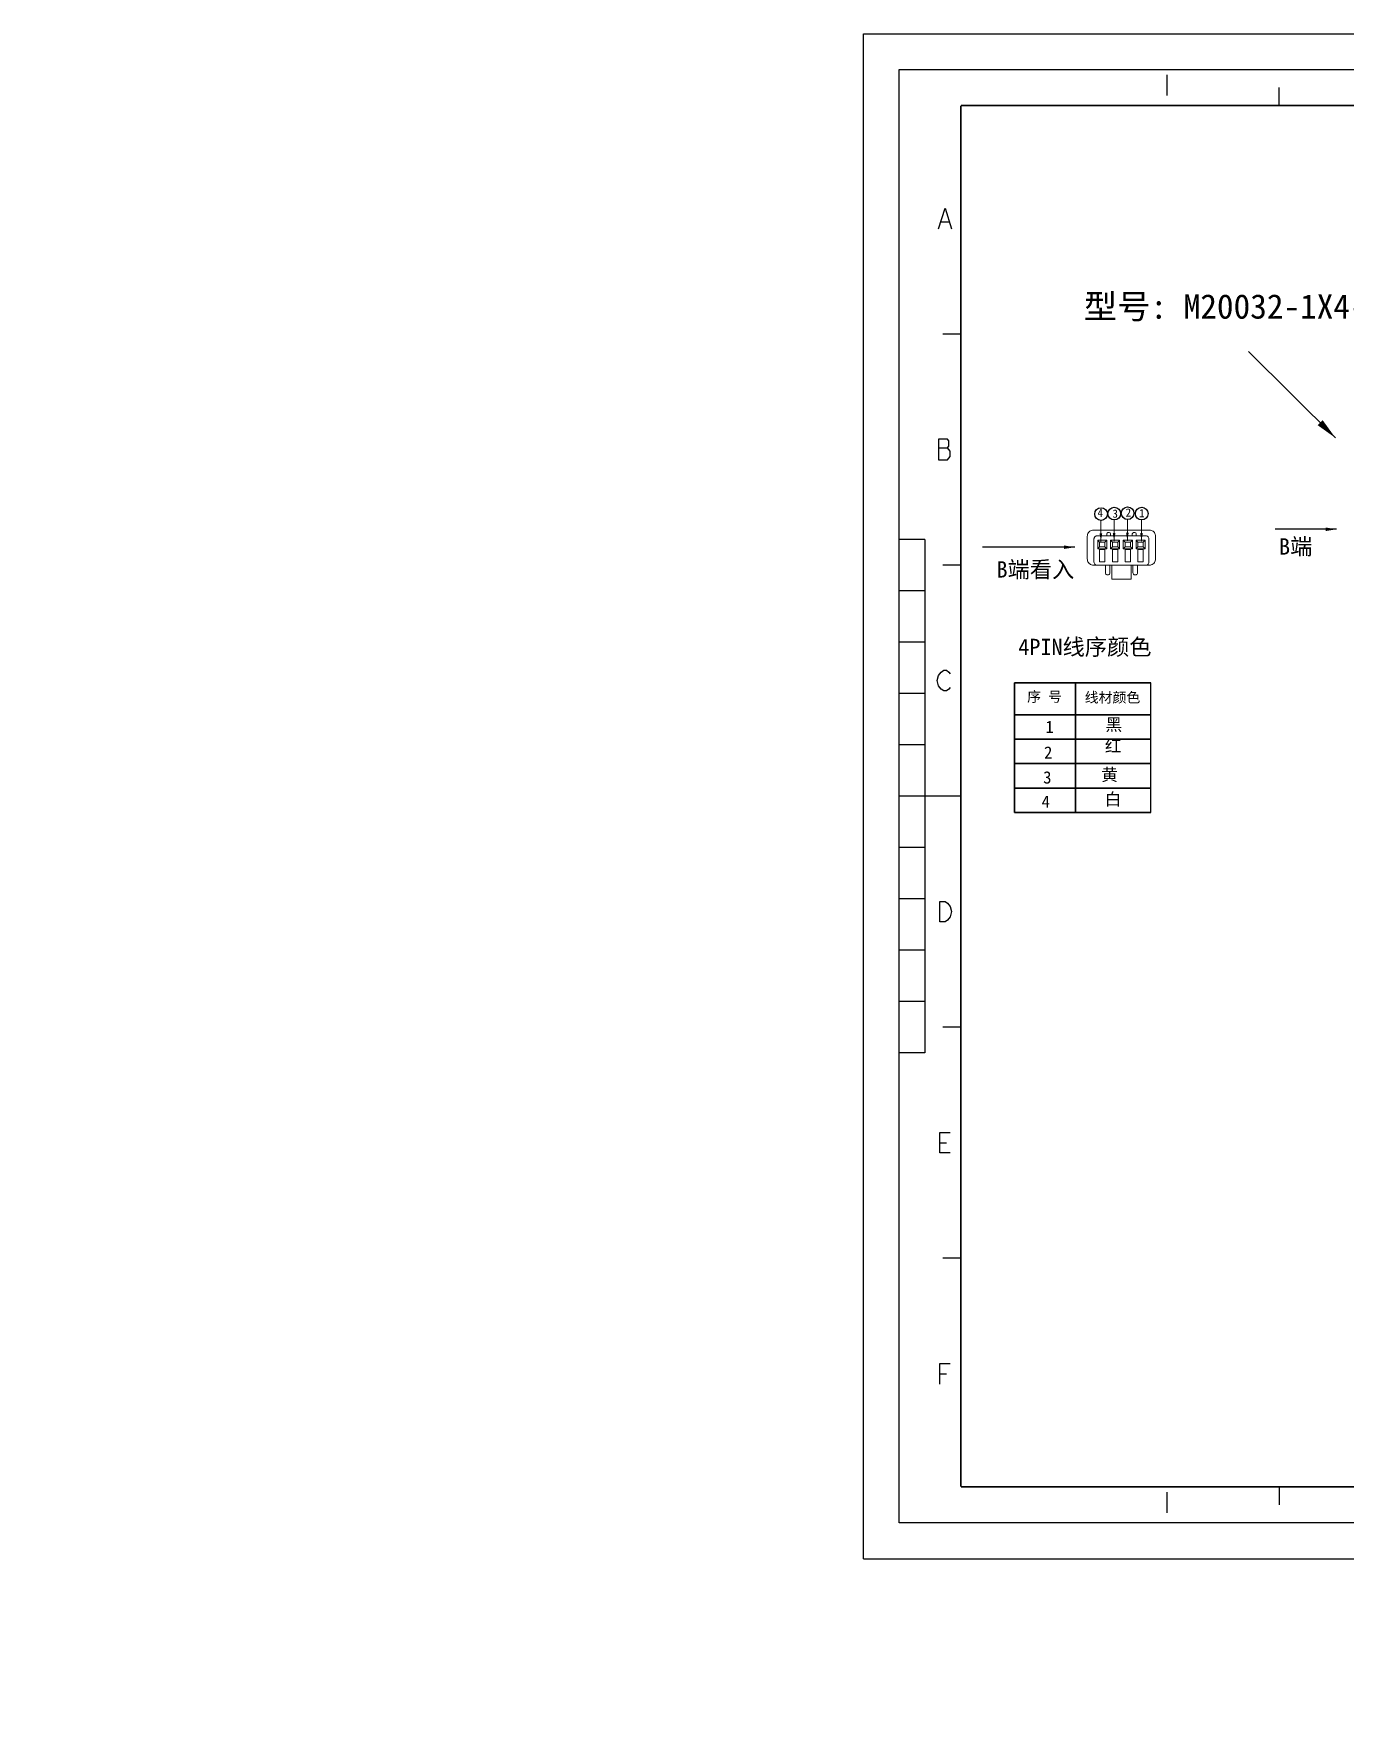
# Model space of a CAD drawing. Header units: inches. Extents: x 2445 to 3723, y -1408 to 1850.
# Drawn here: x 2445 to 2928, y 1230 to 1850 of the extents above; entities that cross this region are included whole.
import ezdxf
from ezdxf.enums import TextEntityAlignment as Align

# ---------------------------------------------------------------- set-up
doc = ezdxf.new("R2010")
doc.units = ezdxf.units.IN
doc.header["$LTSCALE"] = 0.4
doc.header["$MEASUREMENT"] = 0
doc.linetypes.add('ACAD_ISO02W100', pattern=[15, 12, -3])
doc.linetypes.add('CENTERX2', pattern=[4, 2.5, -0.5, 0.5, -0.5])
doc.layers.add('CENTER', color=1, linetype='CENTERX2')
doc.layers.add('dim', color=4, linetype='Continuous')
doc.layers.add('尺寸层', color=6, linetype='Continuous', lineweight=13)
doc.styles.add('BZ', font='simplex.shx')
doc.styles.add('CHINESE', font='', dxfattribs={"height": 3})
doc.styles.add('LABLE', font='', dxfattribs={"height": 2})
doc.styles.get("Standard").update_dxf_attribs({"font": '', "height": 2.5})
doc.styles.get('CHINESE').set_extended_font_data('SimSun')
doc.styles.get('LABLE').set_extended_font_data('SimSun')
doc.styles.get('Standard').set_extended_font_data('SimSun')
doc.dimstyles.new('ISO-25', dxfattribs={"dimtxt": 2.5, "dimasz": 2.5, "dimexe": 1.25, "dimexo": 0.625, "dimtad": 1, "dimtxsty": 'Standard', "dimcen": 2.5, "dimadec": 0, "dimazin": 0, "dimtfac": 1, "dimtmove": 0, "dimatfit": 3, "dimfxl": 0, "dimarcsym": 0})
doc.dimstyles.new('LINE', dxfattribs={"dimtxt": 1, "dimasz": 1.5, "dimexe": 1.25, "dimexo": 0.625, "dimtad": 1, "dimdec": 3, "dimlfac": 0.5, "dimdsep": 46, "dimtxsty": 'BZ', "dimcen": 2, "dimadec": 3, "dimazin": 0, "dimtp": 0.03, "dimtm": 1e-09, "dimtfac": 0.6, "dimtdec": 3, "dimtmove": 0, "dimatfit": 3, "dimfxl": 0, "dimlwd": -1, "dimarcsym": 0})
doc.dimstyles.get("Standard").update_dxf_attribs({"dimtxt": 10, "dimasz": 8, "dimexe": 1, "dimexo": 1, "dimgap": 0.5, "dimtad": 1, "dimzin": 0, "dimdsep": 46, "dimtxsty": 'Standard', "dimcen": 0, "dimadec": 0, "dimazin": 0, "dimtp": 0.1, "dimtm": 0.1, "dimtfac": 0.71, "dimtmove": 0, "dimatfit": 2, "dimfxl": 0, "dimtolj": 1, "dimtzin": 0, "dimarcsym": 0})

# ---------------------------------------------------------------- blocks, each defined once
blk = doc.blocks.new('A42')
at = {"layer": 'CENTER', "color": 7, "linetype": 'Continuous'}
for p, q in [((-8.27, -15.09), (-8.27, 133.41)), ((-8.27, 133.41), (201.73, 133.41)), ((-8.27, -15.09), (201.73, -15.09))]:
    blk.add_line(p, q, dxfattribs=at)
at = {"layer": 'CENTER', "color": 5, "linetype": 'Continuous'}
for p, q in [((-4.77, -11.59), (-4.77, 129.91)), ((-4.77, 129.91), (198.23, 129.91)), ((21.29, 129.39), (21.29, 127.39)), ((32.23, 126.41), (32.23, 128.16)), ((-0.69, 115.08), (0.06, 115.08)), ((1.23, 104.16), (-0.52, 104.16)), ((-0.94, 93.08), (-0.07, 93.08)), ((-2.27, 84.16), (-4.77, 84.16)), ((-2.27, 84.16), (-2.27, 34.16)), ((1.23, 81.66), (-0.52, 81.66)), ((-2.27, 79.16), (-4.77, 79.16)), ((-2.27, 74.16), (-4.77, 74.16)), ((-2.27, 69.16), (-4.77, 69.16)), ((-2.27, 64.16), (-4.77, 64.16)), ((1.23, 59.16), (-4.77, 59.16)), ((-2.27, 54.16), (-4.77, 54.16)), ((-2.27, 49.16), (-4.77, 49.16)), ((-2.27, 44.16), (-4.77, 44.16)), ((-2.27, 39.16), (-4.77, 39.16)), ((1.23, 36.66), (-0.52, 36.66)), ((-2.27, 34.16), (-4.77, 34.16)), ((-0.82, 25.42), (-0.19, 25.42)), ((1.23, 14.16), (-0.52, 14.16)), ((-0.82, 2.92), (-0.19, 2.92)), ((32.23, -8.09), (32.23, -9.84)), ((21.29, -8.61), (21.29, -10.61)), ((198.23, -11.59), (-4.77, -11.59))]:
    blk.add_line(p, q, dxfattribs=at)
at = {"layer": 'CENTER', "color": 7, "linetype": 'Continuous', "const_width": 0.15}
for points in [[(1.23, 126.41), (1.23, -8.09)], [(194.98, 126.41), (1.23, 126.41)], [(1.23, -8.09), (198.23, -8.09)]]:
    blk.add_lwpolyline(points, dxfattribs=at)
at = {"layer": 'CENTER', "color": 5, "linetype": 'Continuous'}
for points in [[(-0.94, 114.42), (-0.32, 116.42), (0.31, 114.42)], [(-0.94, 93.92), (-0.94, 91.92), (-0.07, 91.92)], [(0.18, 92.75), (-0.07, 93.08), (0.06, 93.25), (0.06, 93.75), (-0.07, 93.92), (-0.94, 93.92)], [(-0.07, 91.92), (0.18, 92.25), (0.18, 92.75)], [(0.18, 69.75), (0.06, 69.58), (-0.19, 69.42), (-0.44, 69.42), (-0.69, 69.58), (-0.82, 69.75), (-0.94, 69.92), (-1.07, 70.42), (-0.94, 70.92), (-0.82, 71.08), (-0.69, 71.25), (-0.44, 71.42), (-0.19, 71.42), (0.06, 71.25), (0.18, 71.08)], [(-0.82, 48.92), (-0.32, 48.92), (-0.07, 48.75), (0.06, 48.58), (0.18, 48.42), (0.31, 47.92), (0.18, 47.42), (0.06, 47.25), (-0.07, 47.08), (-0.32, 46.92), (-0.82, 46.92), (-0.82, 48.92)], [(0.18, 24.42), (-0.82, 24.42), (-0.82, 26.42), (0.18, 26.42)], [(-0.82, 1.92), (-0.82, 3.92), (0.18, 3.92)]]:
    blk.add_lwpolyline(points, dxfattribs=at)

msp = doc.modelspace()

# ---------------------------------------------------------------- linework, layer by layer
at = {"color": 7, "lineweight": 35, "ltscale": 5}
for p, q in [((2806.56, 1563.456), (2806.56, 1611.173)), ((2806.56, 1611.173), (2856.77, 1611.173)), ((2828.941, 1611.173), (2828.941, 1563.456)), ((2856.77, 1599.456), (2806.56, 1599.456)), ((2856.77, 1590.456), (2806.56, 1590.456)), ((2856.77, 1581.456), (2806.56, 1581.456)), ((2856.77, 1572.456), (2806.56, 1572.456)), ((2856.77, 1563.456), (2806.56, 1563.456))]:
    msp.add_line(p, q, dxfattribs=at)
at = {"ltscale": 5}
msp.add_line((2856.77, 1563.456), (2856.77, 1611.173), dxfattribs=at)
at = {"color": 0, "lineweight": 0}
for points in [[(2833.296, 1665.083), (2833.339, 1665.486), (2833.429, 1665.84), (2833.57, 1666.171), (2833.758, 1666.472), (2833.989, 1666.741), (2834.257, 1666.971), (2834.559, 1667.159), (2834.889, 1667.301), (2835.244, 1667.391), (2835.646, 1667.433)], [(2835.646, 1667.433), (2856.135, 1667.433)], [(2856.135, 1667.433), (2856.537, 1667.391), (2856.89, 1667.306), (2857.22, 1667.166), (2857.522, 1666.976), (2857.792, 1666.742), (2858.024, 1666.47), (2858.213, 1666.166), (2858.354, 1665.836), (2858.442, 1665.486), (2858.485, 1665.083)], [(2833.296, 1665.083), (2833.296, 1656.85)], [(2833.296, 1660.956), (2833.296, 1656.85)], [(2835.773, 1655.664), (2835.773, 1664.131), (2835.798, 1664.354), (2835.844, 1664.547), (2835.912, 1664.714), (2836.004, 1664.857), (2836.121, 1664.982), (2836.265, 1665.09), (2836.438, 1665.186), (2836.641, 1665.274), (2836.937, 1665.316)], [(2854.844, 1665.316), (2836.937, 1665.316)], [(2840.514, 1663.665), (2837.149, 1663.665)], [(2837.149, 1663.665), (2837.149, 1660.533)], [(2837.847, 1662.967), (2837.149, 1663.665)], [(2837.847, 1661.231), (2837.149, 1660.533)], [(2839.816, 1662.967), (2837.847, 1662.967)], [(2837.847, 1662.967), (2837.847, 1661.231)], [(2839.816, 1661.231), (2837.847, 1661.231)], [(2839.816, 1662.967), (2840.514, 1663.665)], [(2839.816, 1662.967), (2839.816, 1661.231)], [(2839.816, 1661.231), (2840.514, 1660.533)], [(2840.472, 1666.015), (2840.514, 1666.205), (2840.62, 1666.353), (2840.768, 1666.459), (2840.937, 1666.502)], [(2840.472, 1665.316), (2840.472, 1666.015)], [(2840.514, 1663.665), (2840.514, 1660.533)], [(2840.937, 1666.502), (2841.424, 1666.502), (2841.594, 1666.459), (2841.742, 1666.353), (2841.848, 1666.205), (2841.89, 1666.015)], [(2845.213, 1663.665), (2841.848, 1663.665)], [(2841.848, 1663.665), (2841.848, 1660.533), (2842.567, 1661.231)], [(2842.567, 1662.967), (2841.848, 1663.665)], [(2841.89, 1665.316), (2841.89, 1666.015)], [(2844.515, 1662.967), (2842.567, 1662.967)], [(2842.567, 1662.967), (2842.567, 1661.231)], [(2844.515, 1661.231), (2842.567, 1661.231)], [(2844.515, 1662.967), (2845.213, 1663.665)], [(2844.515, 1662.967), (2844.515, 1661.231)], [(2844.515, 1661.231), (2845.213, 1660.533)], [(2845.213, 1663.665), (2845.213, 1660.533)], [(2849.933, 1663.665), (2846.568, 1663.665)], [(2846.568, 1663.665), (2846.568, 1660.533), (2847.266, 1661.231)], [(2847.266, 1662.967), (2846.568, 1663.665)], [(2849.214, 1662.967), (2847.266, 1662.967)], [(2847.266, 1662.967), (2847.266, 1661.231)], [(2849.214, 1661.231), (2847.266, 1661.231)], [(2849.214, 1662.967), (2849.933, 1663.665)], [(2849.214, 1662.967), (2849.214, 1661.231)], [(2849.214, 1661.231), (2849.933, 1660.533)], [(2849.891, 1666.015), (2849.933, 1666.205), (2850.039, 1666.353), (2850.187, 1666.459), (2850.357, 1666.502)], [(2849.891, 1665.316), (2849.891, 1666.015)], [(2849.933, 1663.665), (2849.933, 1660.533)], [(2850.357, 1666.502), (2850.843, 1666.502)], [(2850.843, 1666.502), (2851.013, 1666.459), (2851.161, 1666.353), (2851.267, 1666.205), (2851.309, 1666.015), (2851.309, 1665.316)], [(2851.267, 1663.665), (2854.632, 1663.665)], [(2851.267, 1663.665), (2851.267, 1660.533)], [(2851.986, 1662.967), (2851.267, 1663.665)], [(2851.986, 1661.231), (2851.267, 1660.533)], [(2851.986, 1662.967), (2853.934, 1662.967)], [(2851.986, 1662.967), (2851.986, 1661.231)], [(2851.986, 1661.231), (2853.934, 1661.231)], [(2854.632, 1663.665), (2854.632, 1660.533), (2853.934, 1661.231)], [(2853.934, 1662.967), (2854.632, 1663.665)], [(2853.934, 1662.967), (2853.934, 1661.231)], [(2854.844, 1665.316), (2855.14, 1665.274), (2855.437, 1665.147), (2855.669, 1664.978), (2855.86, 1664.724), (2855.966, 1664.448), (2856.008, 1664.131)], [(2856.008, 1655.664), (2856.008, 1664.131)], [(2858.485, 1665.083), (2858.485, 1656.85)], [(2835.646, 1654.479), (2835.244, 1654.521), (2834.889, 1654.611), (2834.559, 1654.753), (2834.257, 1654.941), (2833.989, 1655.171), (2833.758, 1655.44), (2833.57, 1655.741), (2833.429, 1656.072), (2833.339, 1656.426), (2833.296, 1656.85)], [(2835.646, 1654.479), (2835.244, 1654.521), (2834.889, 1654.611), (2834.559, 1654.753), (2834.257, 1654.941), (2833.989, 1655.171), (2833.758, 1655.44), (2833.57, 1655.741), (2833.429, 1656.072), (2833.339, 1656.426), (2833.296, 1656.85)], [(2836.937, 1654.479), (2836.641, 1654.521), (2836.365, 1654.648), (2836.111, 1654.839), (2835.921, 1655.072), (2835.815, 1655.368), (2835.773, 1655.664)], [(2840.514, 1660.533), (2837.149, 1660.533)], [(2837.847, 1660.257), (2837.847, 1655.664)], [(2839.816, 1655.664), (2839.816, 1660.257), (2837.847, 1660.257)], [(2839.816, 1655.664), (2837.847, 1655.664)], [(2845.213, 1660.533), (2841.848, 1660.533)], [(2842.567, 1660.257), (2842.567, 1655.664)], [(2844.515, 1655.664), (2844.515, 1660.257), (2842.567, 1660.257)], [(2844.515, 1655.664), (2842.567, 1655.664)], [(2849.933, 1660.533), (2846.568, 1660.533)], [(2847.266, 1660.257), (2847.266, 1655.664)], [(2849.214, 1655.664), (2849.214, 1660.257), (2847.266, 1660.257)], [(2849.214, 1655.664), (2847.266, 1655.664)], [(2851.267, 1660.533), (2854.632, 1660.533)], [(2851.986, 1655.664), (2853.934, 1655.664), (2853.934, 1660.257)], [(2851.986, 1655.664), (2851.986, 1660.257), (2853.934, 1660.257)], [(2853.934, 1660.257), (2851.986, 1660.257)], [(2856.008, 1655.664), (2855.966, 1655.368), (2855.86, 1655.072), (2855.669, 1654.839), (2855.437, 1654.648), (2855.14, 1654.521), (2854.844, 1654.479)], [(2858.485, 1656.85), (2858.442, 1656.426), (2858.354, 1656.076), (2858.213, 1655.746), (2858.024, 1655.442), (2857.792, 1655.17), (2857.522, 1654.936), (2857.22, 1654.745), (2856.89, 1654.605), (2856.537, 1654.521), (2856.135, 1654.479)], [(2858.485, 1658.225), (2858.485, 1656.85)], [(2835.646, 1654.479), (2835.773, 1654.479)], [(2835.773, 1654.479), (2836.937, 1654.479)], [(2854.844, 1654.479), (2836.937, 1654.479)], [(2840.006, 1654.479), (2840.006, 1651.664)], [(2840.705, 1650.944), (2840.493, 1650.986), (2840.302, 1651.092), (2840.133, 1651.24), (2840.048, 1651.452), (2840.006, 1651.664)], [(2840.705, 1650.944), (2840.937, 1650.944)], [(2841.657, 1654.479), (2841.657, 1651.664), (2841.615, 1651.452), (2841.509, 1651.24), (2841.361, 1651.092), (2841.17, 1650.986), (2840.937, 1650.944)], [(2842.356, 1654.479), (2842.356, 1649.314)], [(2842.356, 1649.314), (2849.425, 1649.314)], [(2849.425, 1654.479), (2849.425, 1649.314)], [(2850.124, 1654.479), (2850.124, 1651.664)], [(2850.843, 1650.944), (2850.611, 1650.986), (2850.42, 1651.092), (2850.272, 1651.24), (2850.166, 1651.452), (2850.124, 1651.664)], [(2851.076, 1650.944), (2850.843, 1650.944)], [(2851.775, 1654.479), (2851.775, 1651.664), (2851.754, 1651.452), (2851.648, 1651.24), (2851.478, 1651.092), (2851.288, 1650.986), (2851.076, 1650.944)], [(2856.008, 1654.479), (2854.844, 1654.479)], [(2856.135, 1654.479), (2856.008, 1654.479)]]:
    msp.add_lwpolyline(points, dxfattribs=at)
at = {"color": 1}
for centre in [(2838.393, 1673.322), (2843.263, 1673.475), (2848.153, 1673.628), (2853.349, 1673.478)]:
    msp.add_circle(centre, 2.326, dxfattribs=at)

# ---------------------------------------------------------------- block references
at = {"xscale": 3.780000000000086, "yscale": 3.780000000000086, "zscale": 3.780000000000086}
msp.add_blockref('A42', (2782.145, 1345.83), dxfattribs=at)

# ---------------------------------------------------------------- texts
at = {"color": 7, "linetype": 'ACAD_ISO02W100', "ltscale": 5, "width": 1050.354, "attachment_point": 1, "style": 'LABLE'}
for s, insert, char_height in [('型号: M20032-1X4-W', (2832.011, 1754.233), 9), ('4PIN线序颜色', (2807.893, 1627.402), 6)]:
    msp.add_mtext(s, dxfattribs=dict(at, insert=insert, char_height=char_height))
at = {"color": 7, "ltscale": 5, "attachment_point": 1}
for s, insert, char_height, width in [('序 号', (2811.179, 1607.973), 3.75, 19.31341), ('线材颜色', (2832.372, 1607.689), 3.75, 31.62598), ('1', (2817.917, 1597.204), 4.5, 2.06077), ('2', (2817.403, 1587.796), 4.5, 2.06077), ('3', (2817.064, 1578.633), 4.5, 2.06077), ('4', (2816.502, 1569.707), 4.5, 2.06077)]:
    msp.add_mtext(s, dxfattribs=dict(at, insert=insert, char_height=char_height, width=width))
at = {"ltscale": 5, "insert": (2445.412, 1230.399), "char_height": 2.5, "attachment_point": 9}
msp.add_mtext('\\A1;', dxfattribs=at)
at = {"layer": 'dim', "color": 1, "style": 'CHINESE'}
for s, p in [('4', (2837.082, 1675.265)), ('3', (2842.562, 1674.97)), ('2', (2847.41, 1675.357)), ('1', (2852.385, 1675.122))]:
    msp.add_text(s, height=3, dxfattribs=at).set_placement(p, align=Align.TOP_LEFT)
at = {"layer": 'dim', "color": 7, "char_height": 4.5, "width": 8.25431, "attachment_point": 1}
for s, insert in [('{\\fSimSun|b0|i0|c134|p54;黑}', (2840.007, 1598.088)), ('黄', (2838.452, 1579.634)), ('{\\fSimSun|b0|i0|c134|p54;白}', (2839.73, 1570.577))]:
    msp.add_mtext(s, dxfattribs=dict(at, insert=insert))
at = {"layer": 'dim', "color": 7, "insert": (2839.779, 1590.171), "char_height": 4.5, "attachment_point": 1}
msp.add_mtext('红', dxfattribs=at)
at = {"layer": '尺寸层', "char_height": 6, "width": 47.93652, "attachment_point": 5}
for s, insert in [('{\\fNSimSun|b0|i0|c134|p49;B端}', (2910.029, 1661.047)), ('{\\fNSimSun|b0|i0|c134|p49;B端看入}', (2814.196, 1652.597))]:
    msp.add_mtext(s, dxfattribs=dict(at, insert=insert))

# ---------------------------------------------------------------- leaders
at = {"ltscale": 5}
msp.add_leader([(2924.702, 1701.326), (2892.672, 1733.116)], dimstyle='Standard', override={"dimgap": 0.5, "dimtad": 0, "dimfxl": 2}, dxfattribs=at)
at = {"layer": '尺寸层', "color": 1}
for points in [[(2838.324, 1663.2), (2838.324, 1670.998)], [(2843.194, 1663.352), (2843.194, 1671.15)], [(2848.084, 1663.505), (2848.084, 1671.303)], [(2853.28, 1663.355), (2853.28, 1671.153)]]:
    msp.add_leader(points, dimstyle='LINE', override={"dimasz": 3, "dimtad": 0}, dxfattribs=at)
at = {"layer": '尺寸层', "lineweight": -2}
for points in [[(2925.058, 1667.704), (2902.454, 1667.704)], [(2828.691, 1661.11), (2794.735, 1661.11)]]:
    msp.add_leader(points, dimstyle='ISO-25', override={"dimasz": 4}, dxfattribs=at)

doc.saveas('drawing.dxf')
